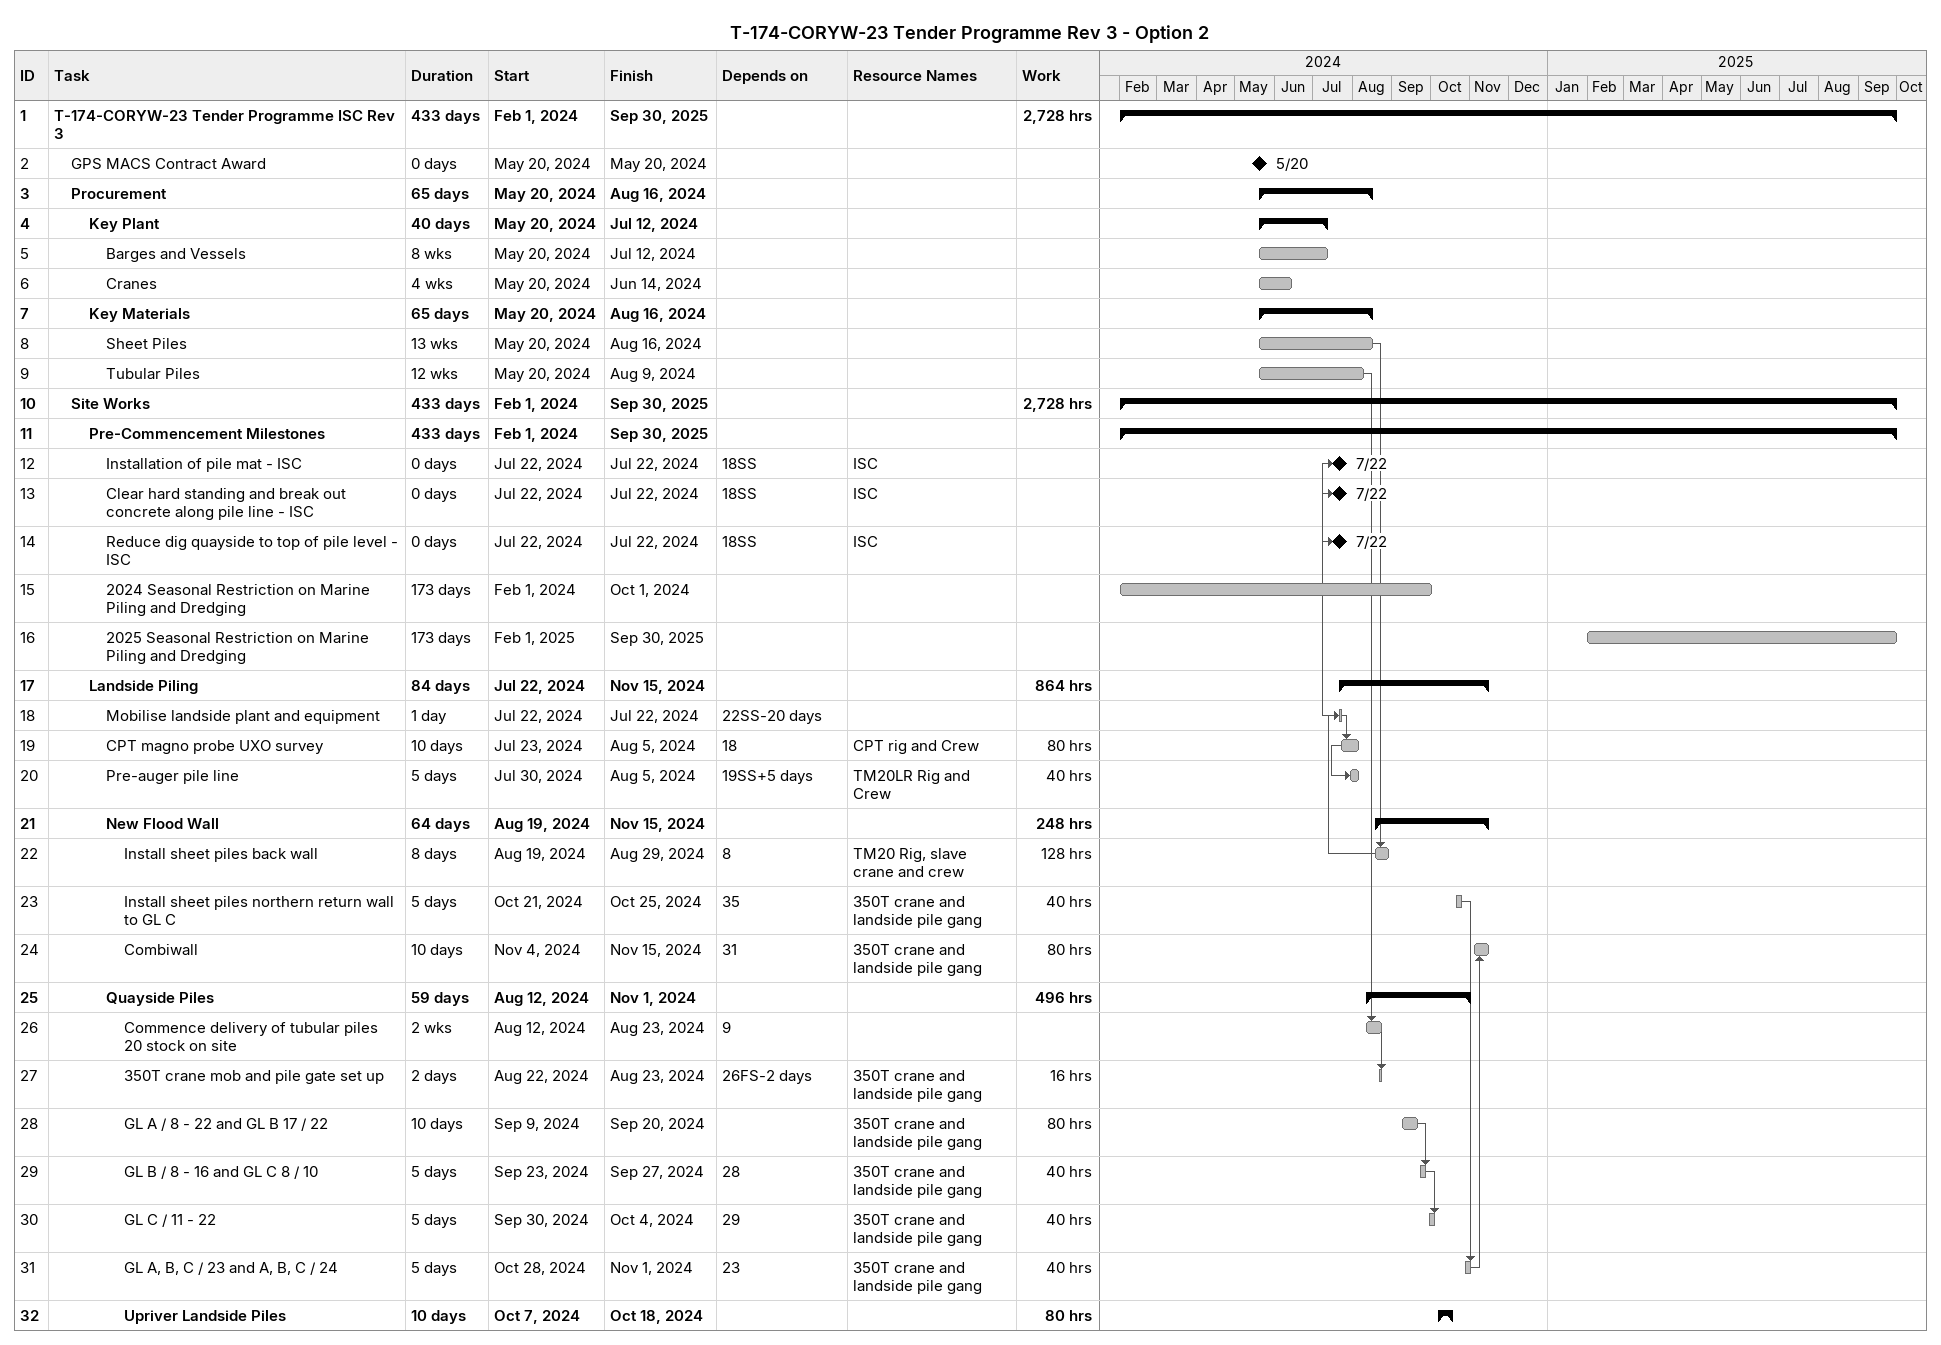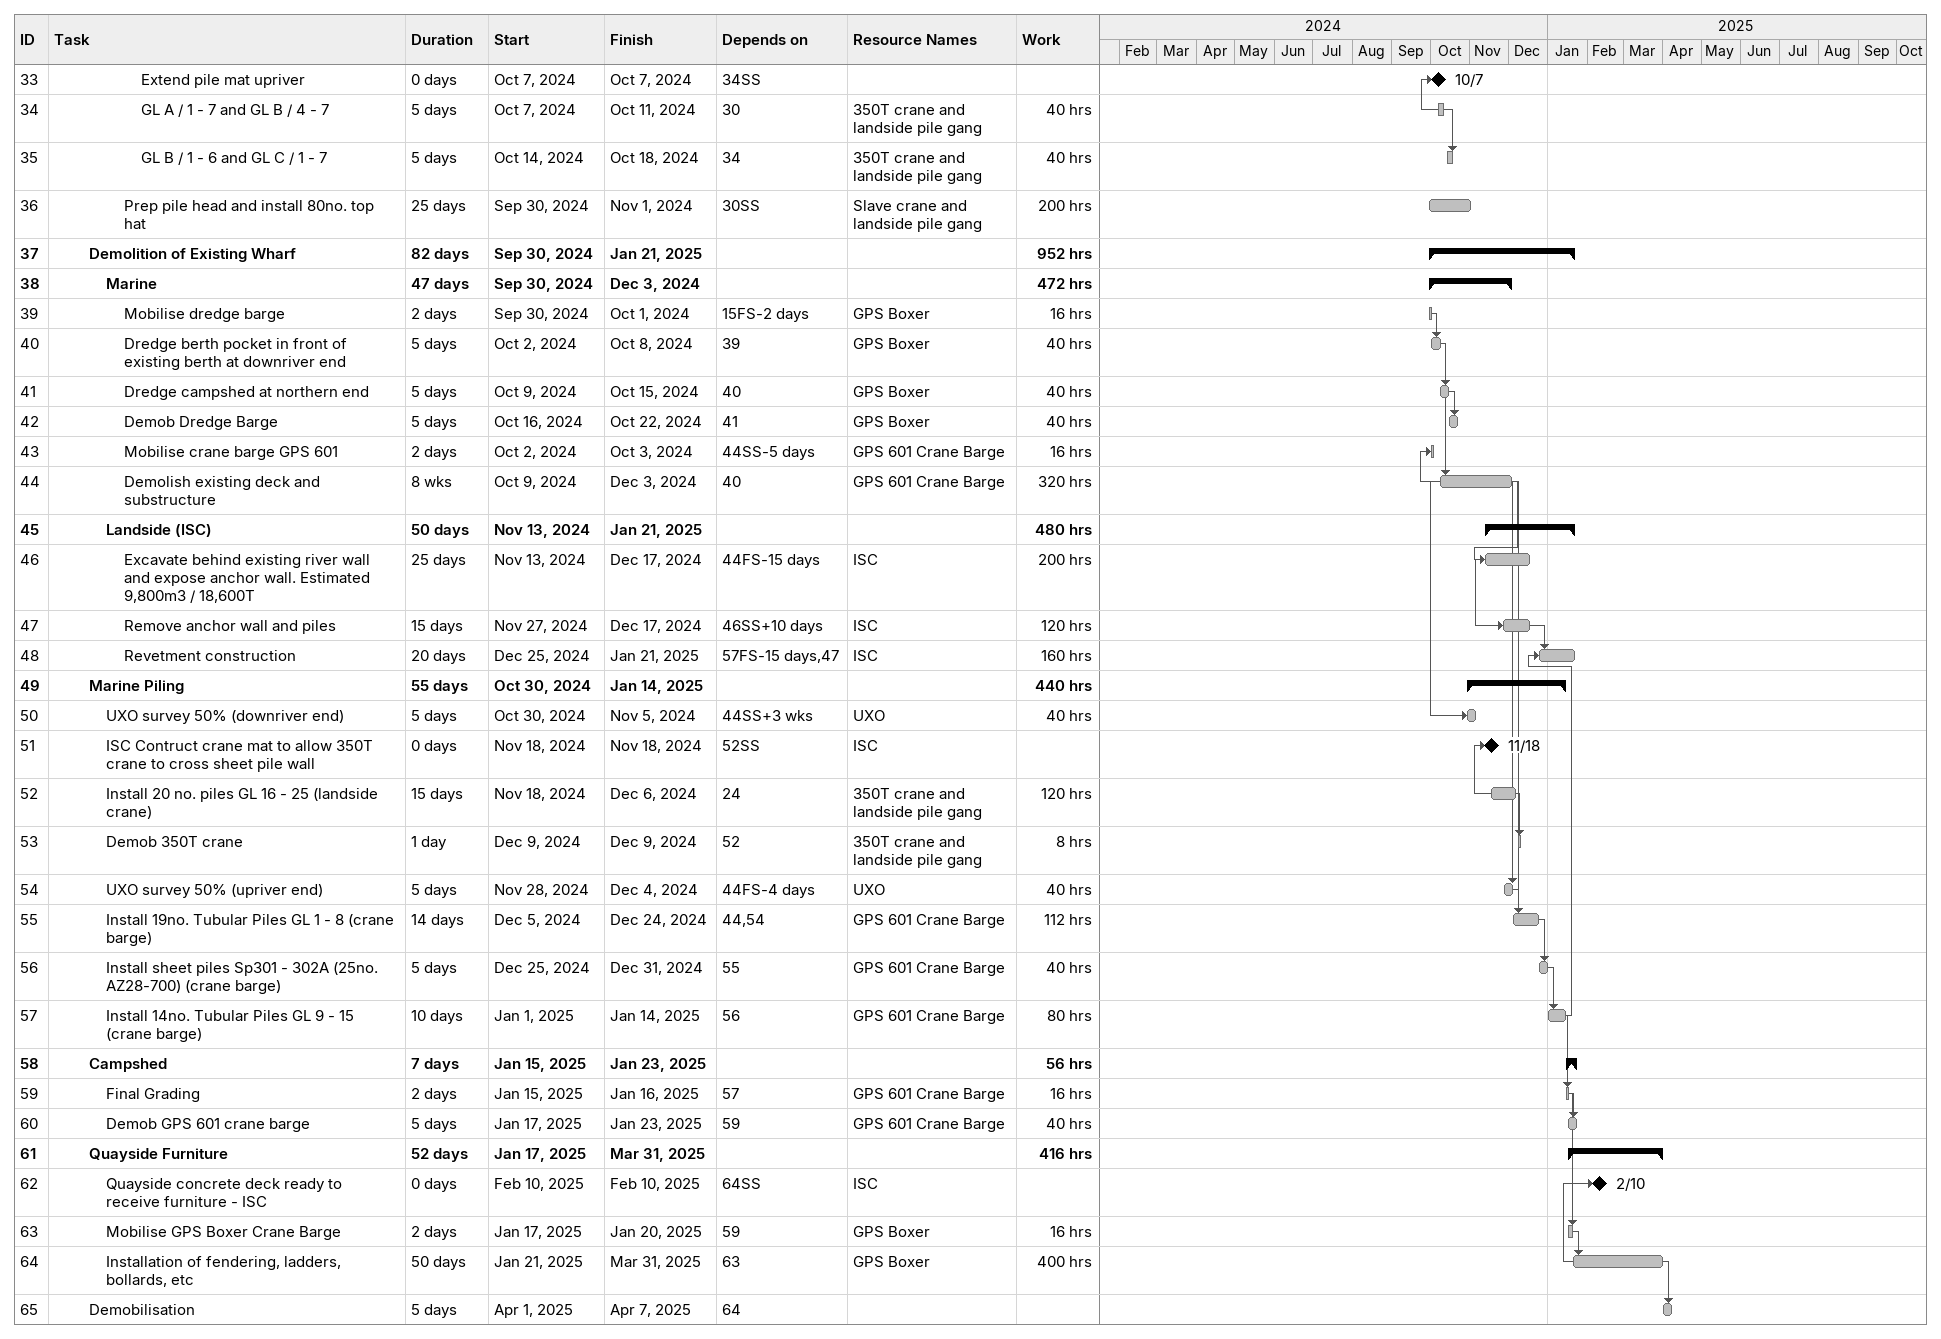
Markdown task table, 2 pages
T-174-CORYW-23 Tender Programme Rev 3 - Option 2

| ID | Level | Task | Duration | Start | Finish | Predecessors | Resources | Work (h) |
|---|---|---|---|---|---|---|---|---|
| 1 | 1 | **T-174-CORYW-23 Tender Programme ISC Rev 3** | 433d | 2024-02-01 | 2025-09-30 |  |  | 2728 |
| 2 | 2 | GPS MACS Contract Award | 0d | 2024-05-20 | 2024-05-20 |  |  |  |
| 3 | 2 | **Procurement** | 65d | 2024-05-20 | 2024-08-16 |  |  |  |
| 4 | 3 | **Key Plant** | 40d | 2024-05-20 | 2024-07-12 |  |  |  |
| 5 | 4 | Barges and Vessels | 8w | 2024-05-20 | 2024-07-12 |  |  |  |
| 6 | 4 | Cranes | 4w | 2024-05-20 | 2024-06-14 |  |  |  |
| 7 | 3 | **Key Materials** | 65d | 2024-05-20 | 2024-08-16 |  |  |  |
| 8 | 4 | Sheet Piles | 13w | 2024-05-20 | 2024-08-16 |  |  |  |
| 9 | 4 | Tubular Piles | 12w | 2024-05-20 | 2024-08-09 |  |  |  |
| 10 | 2 | **Site Works** | 433d | 2024-02-01 | 2025-09-30 |  |  | 2728 |
| 11 | 3 | **Pre-Commencement Milestones** | 433d | 2024-02-01 | 2025-09-30 |  |  |  |
| 12 | 4 | Installation of pile mat - ISC | 0d | 2024-07-22 | 2024-07-22 | 18SS | ISC |  |
| 13 | 4 | Clear hard standing and break out concrete along pile line - ISC | 0d | 2024-07-22 | 2024-07-22 | 18SS | ISC |  |
| 14 | 4 | Reduce dig quayside to top of pile level - ISC | 0d | 2024-07-22 | 2024-07-22 | 18SS | ISC |  |
| 15 | 4 | 2024 Seasonal Restriction on Marine Piling and Dredging | 173d | 2024-02-01 | 2024-10-01 |  |  |  |
| 16 | 4 | 2025 Seasonal Restriction on Marine Piling and Dredging | 173d | 2025-02-01 | 2025-09-30 |  |  |  |
| 17 | 3 | **Landside Piling** | 84d | 2024-07-22 | 2024-11-15 |  |  | 864 |
| 18 | 4 | Mobilise landside plant and equipment | 1d | 2024-07-22 | 2024-07-22 | 22SS-20d |  |  |
| 19 | 4 | CPT magno probe UXO survey | 10d | 2024-07-23 | 2024-08-05 | 18 | CPT rig and Crew | 80 |
| 20 | 4 | Pre-auger pile line | 5d | 2024-07-30 | 2024-08-05 | 19SS+5d | TM20LR Rig and Crew | 40 |
| 21 | 4 | **New Flood Wall** | 64d | 2024-08-19 | 2024-11-15 |  |  | 248 |
| 22 | 5 | Install sheet piles back wall | 8d | 2024-08-19 | 2024-08-29 | 8 | TM20 Rig, slave crane and crew | 128 |
| 23 | 5 | Install sheet piles northern return wall to GL C | 5d | 2024-10-21 | 2024-10-25 | 35 | 350T crane and landside pile gang | 40 |
| 24 | 5 | Combiwall | 10d | 2024-11-04 | 2024-11-15 | 31 | 350T crane and landside pile gang | 80 |
| 25 | 4 | **Quayside Piles** | 59d | 2024-08-12 | 2024-11-01 |  |  | 496 |
| 26 | 5 | Commence delivery of tubular piles 20 stock on site | 2w | 2024-08-12 | 2024-08-23 | 9 |  |  |
| 27 | 5 | 350T crane mob and pile gate set up | 2d | 2024-08-22 | 2024-08-23 | 26FS-2d | 350T crane and landside pile gang | 16 |
| 28 | 5 | GL A / 8 - 22 and GL B 17 / 22 | 10d | 2024-09-09 | 2024-09-20 |  | 350T crane and landside pile gang | 80 |
| 29 | 5 | GL B / 8 - 16 and GL C 8 / 10 | 5d | 2024-09-23 | 2024-09-27 | 28 | 350T crane and landside pile gang | 40 |
| 30 | 5 | GL C / 11 - 22 | 5d | 2024-09-30 | 2024-10-04 | 29 | 350T crane and landside pile gang | 40 |
| 31 | 5 | GL A, B, C / 23 and A, B, C / 24 | 5d | 2024-10-28 | 2024-11-01 | 23 | 350T crane and landside pile gang | 40 |
| 32 | 5 | **Upriver Landside Piles** | 10d | 2024-10-07 | 2024-10-18 |  |  | 80 |
| 33 | 6 | Extend pile mat upriver | 0d | 2024-10-07 | 2024-10-07 | 34SS |  |  |
| 34 | 6 | GL A / 1 - 7 and GL B / 4 - 7 | 5d | 2024-10-07 | 2024-10-11 | 30 | 350T crane and landside pile gang | 40 |
| 35 | 6 | GL B / 1 - 6 and GL C / 1 - 7 | 5d | 2024-10-14 | 2024-10-18 | 34 | 350T crane and landside pile gang | 40 |
| 36 | 5 | Prep pile head and install 80no. top hat | 25d | 2024-09-30 | 2024-11-01 | 30SS | Slave crane and landside pile gang | 200 |
| 37 | 3 | **Demolition of Existing Wharf** | 82d | 2024-09-30 | 2025-01-21 |  |  | 952 |
| 38 | 4 | **Marine** | 47d | 2024-09-30 | 2024-12-03 |  |  | 472 |
| 39 | 5 | Mobilise dredge barge | 2d | 2024-09-30 | 2024-10-01 | 15FS-2d | GPS Boxer | 16 |
| 40 | 5 | Dredge berth pocket in front of existing berth at downriver end | 5d | 2024-10-02 | 2024-10-08 | 39 | GPS Boxer | 40 |
| 41 | 5 | Dredge campshed at northern end | 5d | 2024-10-09 | 2024-10-15 | 40 | GPS Boxer | 40 |
| 42 | 5 | Demob Dredge Barge | 5d | 2024-10-16 | 2024-10-22 | 41 | GPS Boxer | 40 |
| 43 | 5 | Mobilise crane barge GPS 601 | 2d | 2024-10-02 | 2024-10-03 | 44SS-5d | GPS 601 Crane Barge | 16 |
| 44 | 5 | Demolish existing deck and substructure | 8w | 2024-10-09 | 2024-12-03 | 40 | GPS 601 Crane Barge | 320 |
| 45 | 4 | **Landside (ISC)** | 50d | 2024-11-13 | 2025-01-21 |  |  | 480 |
| 46 | 5 | Excavate behind existing river wall and expose anchor wall. Estimated 9,800m3 / 18,600T | 25d | 2024-11-13 | 2024-12-17 | 44FS-15d | ISC | 200 |
| 47 | 5 | Remove anchor wall and piles | 15d | 2024-11-27 | 2024-12-17 | 46SS+10d | ISC | 120 |
| 48 | 5 | Revetment construction | 20d | 2024-12-25 | 2025-01-21 | 57FS-15d, 47 | ISC | 160 |
| 49 | 3 | **Marine Piling** | 55d | 2024-10-30 | 2025-01-14 |  |  | 440 |
| 50 | 4 | UXO survey 50% (downriver end) | 5d | 2024-10-30 | 2024-11-05 | 44SS+3w | UXO | 40 |
| 51 | 4 | ISC Contruct crane mat to allow 350T crane to cross sheet pile wall | 0d | 2024-11-18 | 2024-11-18 | 52SS | ISC |  |
| 52 | 4 | Install 20 no. piles GL 16 - 25 (landside crane) | 15d | 2024-11-18 | 2024-12-06 | 24 | 350T crane and landside pile gang | 120 |
| 53 | 4 | Demob 350T crane | 1d | 2024-12-09 | 2024-12-09 | 52 | 350T crane and landside pile gang | 8 |
| 54 | 4 | UXO survey 50% (upriver end) | 5d | 2024-11-28 | 2024-12-04 | 44FS-4d | UXO | 40 |
| 55 | 4 | Install 19no. Tubular Piles GL 1 - 8 (crane barge) | 14d | 2024-12-05 | 2024-12-24 | 44, 54 | GPS 601 Crane Barge | 112 |
| 56 | 4 | Install sheet piles Sp301 - 302A (25no. AZ28-700) (crane barge) | 5d | 2024-12-25 | 2024-12-31 | 55 | GPS 601 Crane Barge | 40 |
| 57 | 4 | Install 14no. Tubular Piles GL 9 - 15 (crane barge) | 10d | 2025-01-01 | 2025-01-14 | 56 | GPS 601 Crane Barge | 80 |
| 58 | 3 | **Campshed** | 7d | 2025-01-15 | 2025-01-23 |  |  | 56 |
| 59 | 4 | Final Grading | 2d | 2025-01-15 | 2025-01-16 | 57 | GPS 601 Crane Barge | 16 |
| 60 | 4 | Demob GPS 601 crane barge | 5d | 2025-01-17 | 2025-01-23 | 59 | GPS 601 Crane Barge | 40 |
| 61 | 3 | **Quayside Furniture** | 52d | 2025-01-17 | 2025-03-31 |  |  | 416 |
| 62 | 4 | Quayside concrete deck ready to receive furniture - ISC | 0d | 2025-02-10 | 2025-02-10 | 64SS | ISC |  |
| 63 | 4 | Mobilise GPS Boxer Crane Barge | 2d | 2025-01-17 | 2025-01-20 | 59 | GPS Boxer | 16 |
| 64 | 4 | Installation of fendering, ladders, bollards, etc | 50d | 2025-01-21 | 2025-03-31 | 63 | GPS Boxer | 400 |
| 65 | 3 | Demobilisation | 5d | 2025-04-01 | 2025-04-07 | 64 |  |  |
